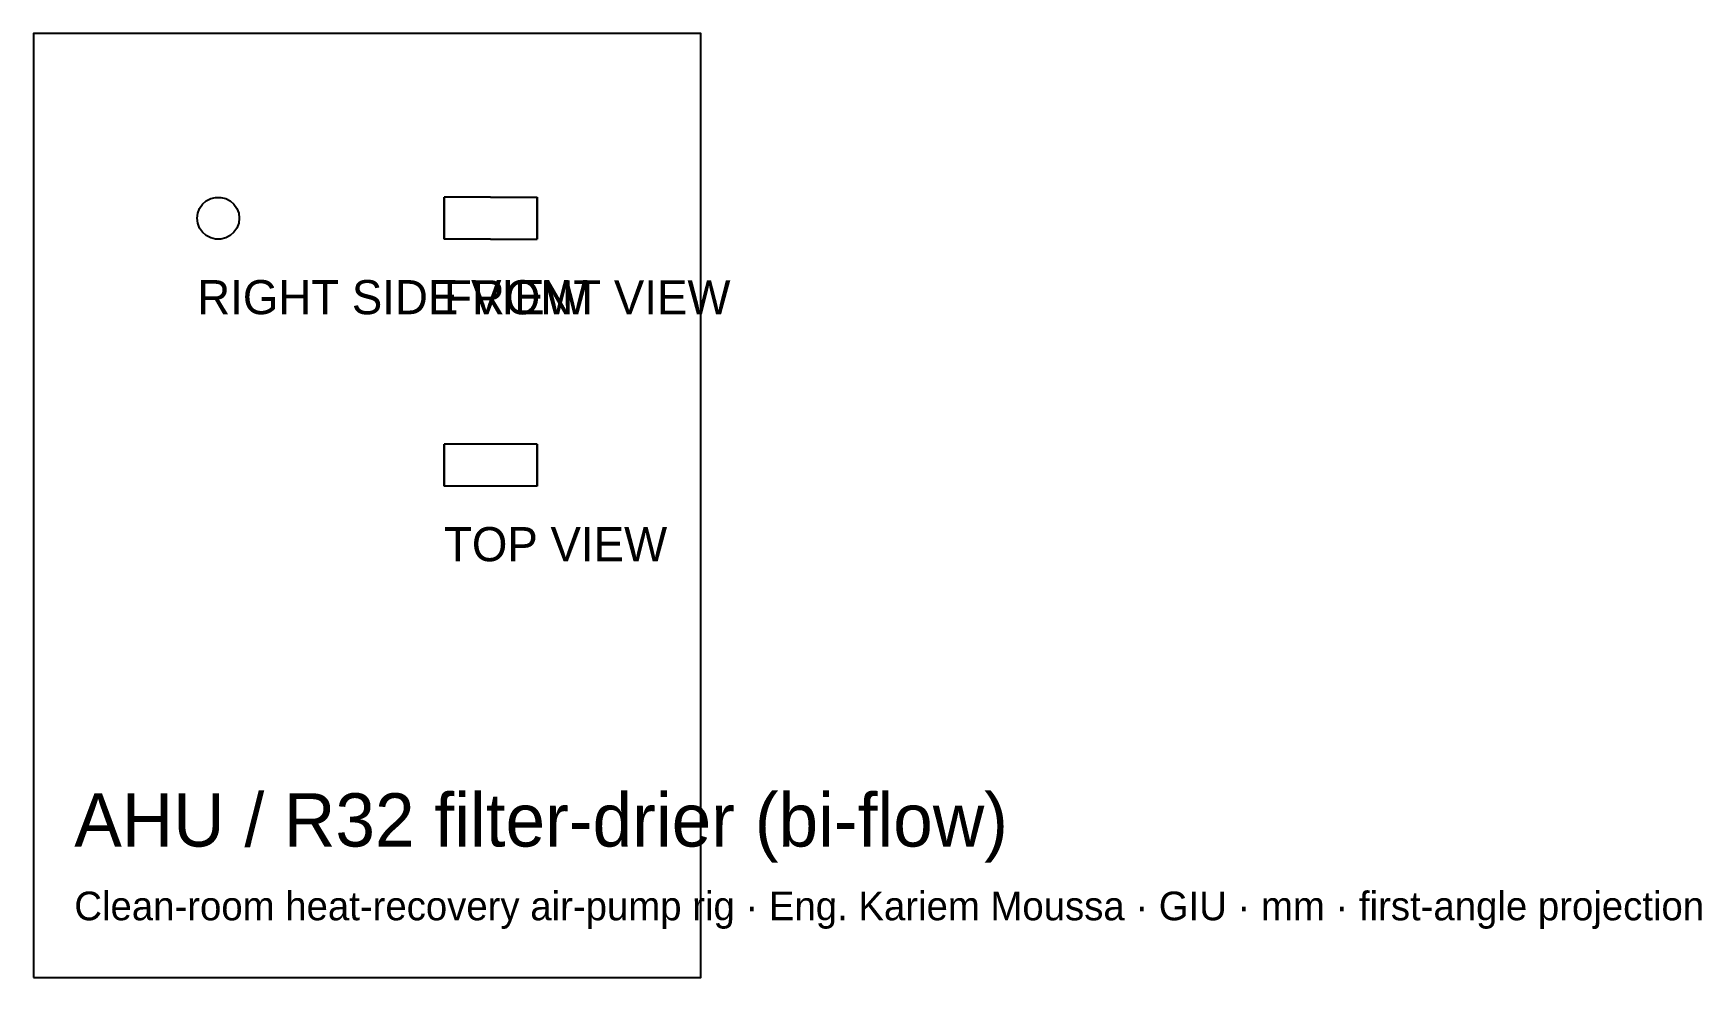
# Model space of a CAD drawing. Header units: millimetres. Extents: x -260 to -137, y -40 to 29.
import ezdxf

# ---------------------------------------------------------------- set-up
doc = ezdxf.new("R2010")
doc.units = ezdxf.units.MM
for name, color, linetype in [('BORDER', 7, 'Continuous'), ('HIDDEN', 8, 'Continuous'), ('TEXT', 5, 'Continuous'), ('VISIBLE', 7, 'Continuous')]:
    doc.layers.add(name, color=color, linetype=linetype)

msp = doc.modelspace()

# ---------------------------------------------------------------- linework, layer by layer
at = {"layer": 'BORDER'}
msp.add_lwpolyline([(-259.59, -40.47), (-210.69, -40.47), (-210.69, 28.69), (-259.59, 28.69)], close=True, dxfattribs=at)
at = {"layer": 'HIDDEN'}
for points in [[(-247.41, 15.87), (-247.2, 16.17)], [(-247.2, 16.17), (-246.92, 16.42)], [(-246.92, 16.42), (-246.6, 16.59)], [(-246.6, 16.59), (-246.24, 16.68)], [(-246.24, 16.68), (-245.86, 16.68)], [(-245.86, 16.68), (-245.5, 16.59)], [(-245.5, 16.59), (-245.18, 16.42)], [(-245.18, 16.42), (-244.9, 16.17)], [(-244.9, 16.17), (-244.69, 15.87)], [(-229.51, 16.69), (-229.51, 16.68)], [(-229.51, 16.68), (-229.51, 16.59)], [(-229.51, 16.59), (-229.51, 16.42)], [(-229.51, 16.42), (-229.51, 16.17)], [(-229.51, 16.17), (-229.51, 15.87)], [(-222.69, 16.69), (-222.69, 16.68)], [(-222.69, 16.68), (-222.69, 16.59)], [(-222.69, 16.59), (-222.69, 16.42)], [(-222.69, 16.42), (-222.69, 16.17)], [(-222.69, 16.17), (-222.69, 15.87)], [(-247.59, 15.15), (-247.55, 15.52)], [(-247.55, 14.78), (-247.59, 15.15)], [(-247.55, 15.52), (-247.41, 15.87)], [(-247.41, 14.43), (-247.55, 14.78)], [(-244.69, 15.87), (-244.55, 15.52)], [(-244.55, 14.78), (-244.69, 14.43)], [(-244.55, 15.52), (-244.51, 15.15)], [(-244.51, 15.15), (-244.55, 14.78)], [(-229.51, 15.87), (-229.51, 15.52)], [(-229.51, 15.52), (-229.51, 15.15)], [(-229.51, 15.15), (-229.51, 14.78)], [(-229.51, 14.78), (-229.51, 14.43)], [(-222.69, 15.87), (-222.69, 15.52)], [(-222.69, 15.52), (-222.69, 15.15)], [(-222.69, 15.15), (-222.69, 14.78)], [(-222.69, 14.78), (-222.69, 14.43)], [(-247.2, 14.13), (-247.41, 14.43)], [(-246.92, 13.88), (-247.2, 14.13)], [(-246.6, 13.71), (-246.92, 13.88)], [(-246.24, 13.62), (-246.6, 13.71)], [(-245.86, 13.62), (-246.24, 13.62)], [(-245.5, 13.71), (-245.86, 13.62)], [(-245.18, 13.88), (-245.5, 13.71)], [(-244.9, 14.13), (-245.18, 13.88)], [(-244.69, 14.43), (-244.9, 14.13)], [(-229.51, 14.43), (-229.51, 14.13)], [(-229.51, 14.13), (-229.51, 13.88)], [(-229.51, 13.88), (-229.51, 13.71)], [(-229.51, 13.71), (-229.51, 13.62)], [(-229.51, 13.62), (-229.51, 13.61)], [(-222.69, 14.43), (-222.69, 14.13)], [(-222.69, 14.13), (-222.69, 13.88)], [(-222.69, 13.88), (-222.69, 13.71)], [(-222.69, 13.71), (-222.69, 13.62)], [(-222.69, 13.62), (-222.69, 13.61)], [(-229.51, -1.39), (-229.51, -1.43)], [(-229.51, -1.43), (-229.51, -1.57)], [(-229.51, -1.57), (-229.51, -1.78)], [(-229.51, -1.78), (-229.51, -2.06)], [(-229.51, -2.06), (-229.51, -2.38)], [(-229.51, -2.38), (-229.51, -2.74)], [(-222.69, -1.39), (-222.69, -1.43)], [(-222.69, -1.43), (-222.69, -1.57)], [(-222.69, -1.57), (-222.69, -1.78)], [(-222.69, -1.78), (-222.69, -2.06)], [(-222.69, -2.06), (-222.69, -2.38)], [(-222.69, -2.38), (-222.69, -2.74)], [(-229.51, -2.74), (-229.51, -3.12)], [(-229.51, -3.12), (-229.51, -3.48)], [(-229.51, -3.48), (-229.51, -3.8)], [(-222.69, -2.74), (-222.69, -3.12)], [(-222.69, -3.12), (-222.69, -3.48)], [(-222.69, -3.48), (-222.69, -3.8)], [(-229.51, -3.8), (-229.51, -4.08)], [(-229.51, -4.08), (-229.51, -4.29)], [(-229.51, -4.29), (-229.51, -4.43)], [(-229.51, -4.43), (-229.51, -4.47)], [(-222.69, -3.8), (-222.69, -4.08)], [(-222.69, -4.08), (-222.69, -4.29)], [(-222.69, -4.29), (-222.69, -4.43)], [(-222.69, -4.43), (-222.69, -4.47)]]:
    msp.add_lwpolyline(points, dxfattribs=at)
at = {"layer": 'VISIBLE'}
for points in [[(-247.41, 15.87), (-247.2, 16.17)], [(-247.2, 16.17), (-246.92, 16.42)], [(-246.92, 16.42), (-246.6, 16.59)], [(-246.6, 16.59), (-246.24, 16.68)], [(-246.24, 16.68), (-245.86, 16.68)], [(-245.86, 16.68), (-245.5, 16.59)], [(-245.5, 16.59), (-245.18, 16.42)], [(-245.18, 16.42), (-244.9, 16.17)], [(-244.9, 16.17), (-244.69, 15.87)], [(-229.51, 16.68), (-229.51, 16.69)], [(-226.1, 16.69), (-229.51, 16.69)], [(-229.51, 16.59), (-229.51, 16.68)], [(-229.51, 16.42), (-229.51, 16.59)], [(-229.51, 16.17), (-229.51, 16.42)], [(-229.51, 15.87), (-229.51, 16.17)], [(-226.1, 16.69), (-222.69, 16.69)], [(-222.69, 16.68), (-222.69, 16.69)], [(-222.69, 16.59), (-222.69, 16.68)], [(-222.69, 16.42), (-222.69, 16.59)], [(-222.69, 16.17), (-222.69, 16.42)], [(-222.69, 15.87), (-222.69, 16.17)], [(-247.59, 15.15), (-247.55, 15.52)], [(-247.55, 14.78), (-247.59, 15.15)], [(-247.55, 15.52), (-247.41, 15.87)], [(-247.41, 14.43), (-247.55, 14.78)], [(-244.69, 15.87), (-244.55, 15.52)], [(-244.55, 14.78), (-244.69, 14.43)], [(-244.55, 15.52), (-244.51, 15.15)], [(-244.51, 15.15), (-244.55, 14.78)], [(-229.51, 15.52), (-229.51, 15.87)], [(-229.51, 15.15), (-229.51, 15.52)], [(-229.51, 14.78), (-229.51, 15.15)], [(-229.51, 14.43), (-229.51, 14.78)], [(-222.69, 15.52), (-222.69, 15.87)], [(-222.69, 15.15), (-222.69, 15.52)], [(-222.69, 14.78), (-222.69, 15.15)], [(-222.69, 14.43), (-222.69, 14.78)], [(-247.2, 14.13), (-247.41, 14.43)], [(-246.92, 13.88), (-247.2, 14.13)], [(-246.6, 13.71), (-246.92, 13.88)], [(-246.24, 13.62), (-246.6, 13.71)], [(-245.86, 13.62), (-246.24, 13.62)], [(-245.5, 13.71), (-245.86, 13.62)], [(-245.18, 13.88), (-245.5, 13.71)], [(-244.9, 14.13), (-245.18, 13.88)], [(-244.69, 14.43), (-244.9, 14.13)], [(-229.51, 14.13), (-229.51, 14.43)], [(-229.51, 13.88), (-229.51, 14.13)], [(-229.51, 13.71), (-229.51, 13.88)], [(-229.51, 13.62), (-229.51, 13.71)], [(-229.51, 13.61), (-229.51, 13.62)], [(-226.1, 13.61), (-229.51, 13.61)], [(-226.1, 13.61), (-222.69, 13.61)], [(-222.69, 14.13), (-222.69, 14.43)], [(-222.69, 13.88), (-222.69, 14.13)], [(-222.69, 13.71), (-222.69, 13.88)], [(-222.69, 13.62), (-222.69, 13.71)], [(-222.69, 13.61), (-222.69, 13.62)], [(-229.51, -1.43), (-229.51, -1.39)], [(-222.69, -1.39), (-229.51, -1.39)], [(-229.51, -1.57), (-229.51, -1.43)], [(-229.51, -1.78), (-229.51, -1.57)], [(-229.51, -2.06), (-229.51, -1.78)], [(-229.51, -2.38), (-229.51, -2.06)], [(-229.51, -2.74), (-229.51, -2.38)], [(-222.69, -1.43), (-222.69, -1.39)], [(-222.69, -1.57), (-222.69, -1.43)], [(-222.69, -1.78), (-222.69, -1.57)], [(-222.69, -2.06), (-222.69, -1.78)], [(-222.69, -2.38), (-222.69, -2.06)], [(-222.69, -2.74), (-222.69, -2.38)], [(-229.51, -3.12), (-229.51, -2.74)], [(-229.51, -3.48), (-229.51, -3.12)], [(-229.51, -3.8), (-229.51, -3.48)], [(-222.69, -3.12), (-222.69, -2.74)], [(-222.69, -3.48), (-222.69, -3.12)], [(-222.69, -3.8), (-222.69, -3.48)], [(-229.51, -4.08), (-229.51, -3.8)], [(-229.51, -4.29), (-229.51, -4.08)], [(-229.51, -4.43), (-229.51, -4.29)], [(-229.51, -4.47), (-229.51, -4.43)], [(-222.69, -4.47), (-229.51, -4.47)], [(-222.69, -4.08), (-222.69, -3.8)], [(-222.69, -4.29), (-222.69, -4.08)], [(-222.69, -4.43), (-222.69, -4.29)], [(-222.69, -4.47), (-222.69, -4.43)]]:
    msp.add_lwpolyline(points, dxfattribs=at)

# ---------------------------------------------------------------- texts
at = {"layer": 'TEXT'}
for s, height, p in [('RIGHT SIDE VIEW', 2.5, (-247.59, 8.12)), ('FRONT VIEW', 2.5, (-229.51, 8.11)), ('TOP VIEW', 2.5, (-229.51, -9.97)), ('AHU / R32 filter-drier (bi-flow)', 3.9, (-256.59, -30.87)), ('Clean-room heat-recovery air-pump rig · Eng. Kariem Moussa · GIU · mm · first-angle projection', 2.1, (-256.59, -36.27))]:
    msp.add_text(s, height=height, dxfattribs=at).set_placement(p)

doc.saveas('drawing.dxf')
